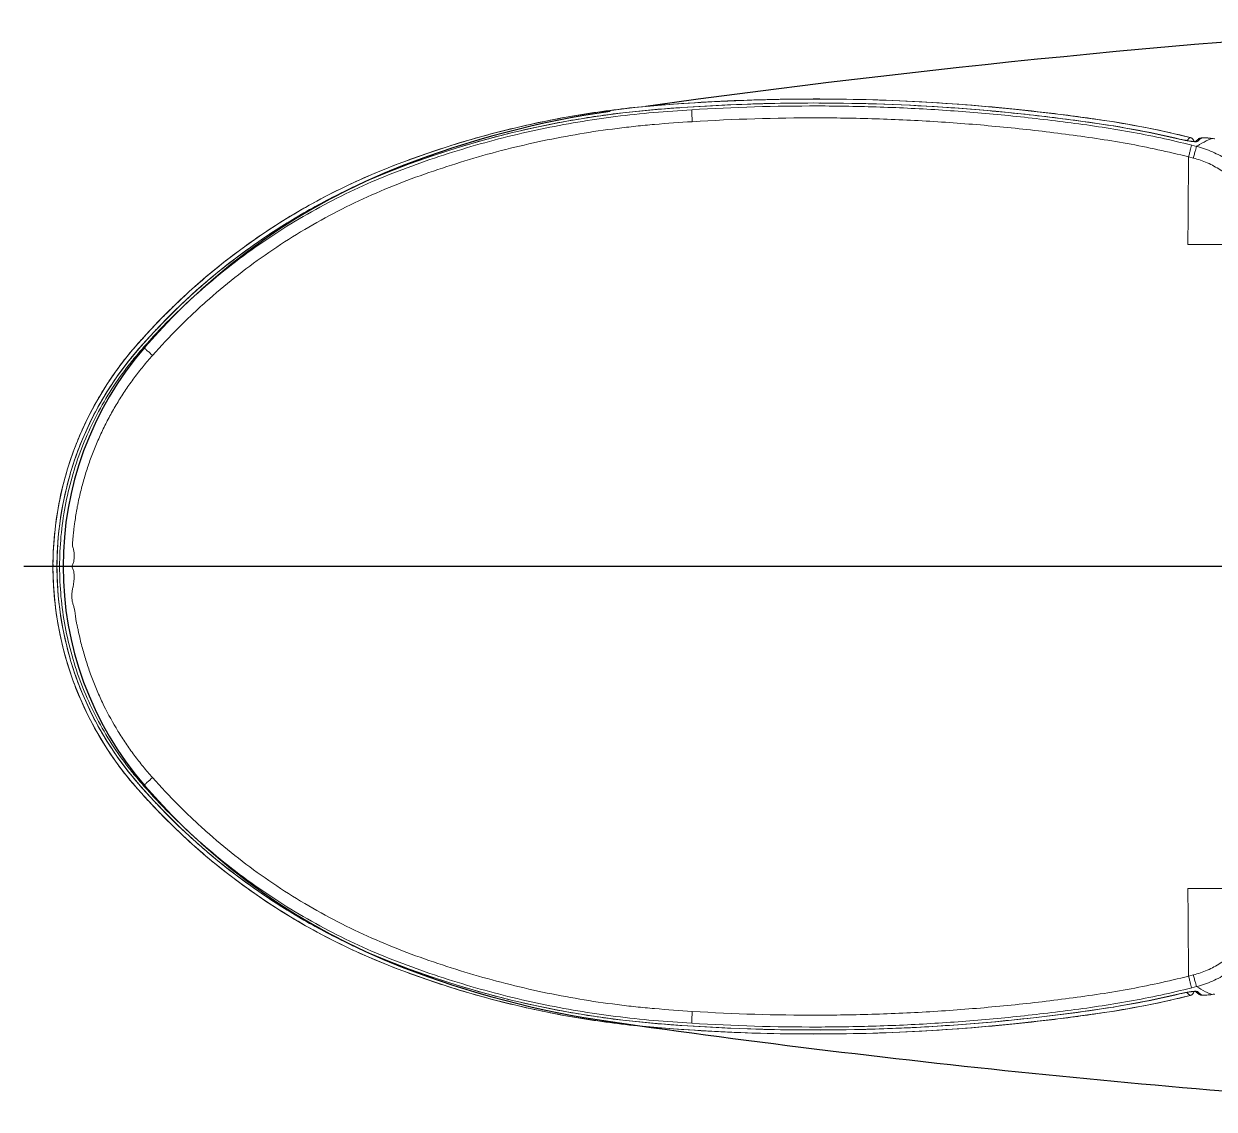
# Model space of a CAD drawing. Header units: millimetres. Extents: x 98197 to 106565, y 53890 to 60222.
# Drawn here: x 104496.66 to 104542.13, y 55492.83 to 55534.3 of the extents above; entities that cross this region are included whole.
import ezdxf

# ---------------------------------------------------------------- set-up
doc = ezdxf.new("R2010")
doc.units = ezdxf.units.MM
doc.header["$LTSCALE"] = 50
doc.header["$MEASUREMENT"] = 0
doc.linetypes.add('HIDDEN', pattern=[0.375, 0.25, -0.125])
doc.layers.get('0').update_dxf_attribs({"color": 8, "linetype": 'CONTINUOUS'})

msp = doc.modelspace()

# ---------------------------------------------------------------- linework, layer by layer
at = {"lineweight": 13}
for p, q in [((104521.79, 55531.102), (104521.79, 55531.102)), ((104521.79, 55531.102), (104521.79, 55531.101)), ((104538.03, 55530.593), (104537.915, 55530.61)), ((104538.03, 55530.593), (104538.03, 55530.593)), ((104540.853, 55529.885), (104540.852, 55529.884)), ((104540.916, 55529.87), (104540.891, 55529.876)), ((104540.941, 55529.865), (104540.916, 55529.87)), ((104541.545, 55529.911), (104541.527, 55529.899)), ((104542.036, 55529.919), (104542.008, 55529.923)), ((104542.047, 55529.916), (104542.036, 55529.919)), ((104542.055, 55529.916), (104542.036, 55529.919)), ((104542.038, 55529.913), (104542.047, 55529.916)), ((104542.145, 55529.902), (104542.055, 55529.916)), ((104540.965, 55529.86), (104540.941, 55529.865)), ((104540.989, 55529.854), (104540.965, 55529.86)), ((104541.013, 55529.85), (104540.989, 55529.854)), ((104541.036, 55529.845), (104541.013, 55529.85)), ((104541.058, 55529.841), (104541.036, 55529.845)), ((104541.08, 55529.837), (104541.058, 55529.841)), ((104541.101, 55529.833), (104541.08, 55529.837)), ((104541.122, 55529.829), (104541.101, 55529.833)), ((104541.142, 55529.825), (104541.122, 55529.829)), ((104541.162, 55529.822), (104541.142, 55529.825)), ((104541.18, 55529.819), (104541.162, 55529.822)), ((104541.199, 55529.816), (104541.18, 55529.819)), ((104541.217, 55529.814), (104541.199, 55529.816)), ((104541.234, 55529.811), (104541.217, 55529.814)), ((104541.273, 55529.806), (104541.258, 55529.808)), ((104541.451, 55529.614), (104541.267, 55529.661)), ((104541.288, 55529.805), (104541.273, 55529.806)), ((104541.335, 55529.858), (104541.333, 55529.859)), ((104541.502, 55529.822), (104541.488, 55529.809)), ((104541.148, 55529.216), (104541.331, 55529.169)), ((104510.956, 55528.949), (104510.957, 55528.948)), ((104541.122, 55525.866), (104543.912, 55525.866))]:
    msp.add_line(p, q, dxfattribs=at)
msp.add_line((104574.878, 55513.566), (104496.658, 55513.566))
at = {"lineweight": 13, "ltscale": 0.3}
for p, q in [((104498.486, 55513.566), (104497.772, 55513.566)), ((104541.122, 55501.266), (104543.913, 55501.266)), ((104510.957, 55498.185), (104510.956, 55498.184)), ((104541.331, 55497.963), (104541.148, 55497.917)), ((104540.852, 55497.249), (104540.853, 55497.248)), ((104540.853, 55497.248), (104540.87, 55497.252)), ((104540.87, 55497.252), (104540.894, 55497.257)), ((104540.894, 55497.257), (104540.918, 55497.263)), ((104540.918, 55497.263), (104540.941, 55497.268)), ((104540.941, 55497.268), (104540.964, 55497.273)), ((104540.964, 55497.273), (104540.986, 55497.278)), ((104540.986, 55497.278), (104541.008, 55497.282)), ((104541.008, 55497.282), (104541.03, 55497.287)), ((104541.03, 55497.287), (104541.051, 55497.291)), ((104541.051, 55497.291), (104541.072, 55497.295)), ((104541.072, 55497.295), (104541.092, 55497.298)), ((104541.092, 55497.298), (104541.112, 55497.302)), ((104541.112, 55497.302), (104541.131, 55497.305)), ((104541.131, 55497.305), (104541.149, 55497.309)), ((104541.149, 55497.309), (104541.168, 55497.312)), ((104541.168, 55497.312), (104541.185, 55497.314)), ((104541.185, 55497.314), (104541.202, 55497.317)), ((104541.202, 55497.317), (104541.219, 55497.319)), ((104541.219, 55497.319), (104541.235, 55497.321)), ((104541.235, 55497.321), (104541.25, 55497.323)), ((104541.25, 55497.323), (104541.265, 55497.325)), ((104541.265, 55497.325), (104541.279, 55497.327)), ((104541.267, 55497.472), (104541.451, 55497.519)), ((104541.333, 55497.274), (104541.335, 55497.275)), ((104541.47, 55497.28), (104541.487, 55497.266)), ((104541.522, 55497.238), (104541.527, 55497.234)), ((104541.585, 55497.239), (104541.599, 55497.227)), ((104541.599, 55497.227), (104541.613, 55497.216)), ((104542.036, 55497.214), (104542.047, 55497.216)), ((104542.036, 55497.214), (104542.055, 55497.216)), ((104542.055, 55497.216), (104542.145, 55497.231)), ((104537.915, 55496.523), (104538.03, 55496.54)), ((104538.03, 55496.54), (104538.03, 55496.539)), ((104521.79, 55496.032), (104521.79, 55496.031)), ((104521.79, 55496.031), (104521.79, 55496.031))]:
    msp.add_line(p, q, dxfattribs=at)
at = {"lineweight": 13}
for points in [[(104522.934, 55531.324), (104521.445, 55531.23), (104519.993, 55531.105), (104518.579, 55530.929), (104517.206, 55530.701), (104515.869, 55530.427), (104514.563, 55530.108), (104513.292, 55529.747), (104512.062, 55529.349), (104510.956, 55528.949)], [(104540.853, 55529.885), (104539.643, 55530.152), (104538.272, 55530.399), (104536.838, 55530.61), (104535.338, 55530.795), (104533.78, 55530.956), (104532.175, 55531.087), (104530.522, 55531.186), (104528.823, 55531.249), (104527.09, 55531.274), (104525.327, 55531.259), (104523.531, 55531.2), (104521.79, 55531.102)], [(104538.03, 55530.593), (104536.272, 55530.837), (104534.461, 55531.043), (104532.689, 55531.202), (104530.961, 55531.316), (104529.275, 55531.389), (104527.629, 55531.424), (104526.024, 55531.423), (104524.46, 55531.388), (104522.934, 55531.324)], [(104521.79, 55531.101), (104520.697, 55531.018), (104519.539, 55530.9), (104518.412, 55530.749), (104517.318, 55530.566), (104516.256, 55530.356), (104515.222, 55530.118), (104514.219, 55529.857), (104513.249, 55529.574), (104512.306, 55529.27), (104511.39, 55528.949), (104510.505, 55528.608), (104509.648, 55528.245), (104508.821, 55527.858), (104508.025, 55527.45), (104507.26, 55527.021), (104506.523, 55526.574), (104505.814, 55526.11), (104505.134, 55525.631), (104504.482, 55525.138), (104503.858, 55524.634), (104503.258, 55524.117), (104502.686, 55523.591), (104502.142, 55523.059), (104501.623, 55522.521), (104501.129, 55521.976), (104500.663, 55521.42), (104500.232, 55520.845), (104499.839, 55520.254), (104499.487, 55519.653), (104499.174, 55519.047), (104498.899, 55518.434), (104498.66, 55517.815), (104498.455, 55517.191), (104498.285, 55516.564), (104498.149, 55515.936), (104498.045, 55515.312), (104497.975, 55514.694), (104497.935, 55514.082), (104497.924, 55513.566)], [(104541.209, 55529.956), (104540.928, 55530.025), (104540.556, 55530.112), (104540.183, 55530.195), (104539.809, 55530.274), (104539.435, 55530.349), (104539.062, 55530.42), (104538.688, 55530.486), (104538.315, 55530.549), (104538.03, 55530.593)], [(104540.891, 55529.876), (104540.865, 55529.882), (104540.853, 55529.885)], [(104541.335, 55529.858), (104541.322, 55529.879), (104541.306, 55529.899), (104541.287, 55529.916), (104541.266, 55529.931), (104541.243, 55529.944), (104541.219, 55529.953), (104541.209, 55529.956)], [(104541.527, 55529.899), (104541.522, 55529.895), (104541.505, 55529.881), (104541.487, 55529.867), (104541.47, 55529.853), (104541.453, 55529.838), (104541.436, 55529.823)], [(104541.747, 55529.944), (104541.718, 55529.944), (104541.692, 55529.944), (104541.667, 55529.942), (104541.644, 55529.94), (104541.623, 55529.937), (104541.602, 55529.933), (104541.583, 55529.928), (104541.564, 55529.921), (104541.545, 55529.911)], [(104541.922, 55529.933), (104541.883, 55529.937), (104541.845, 55529.94), (104541.81, 55529.942), (104541.777, 55529.944), (104541.747, 55529.944)], [(104542.008, 55529.923), (104541.964, 55529.928), (104541.922, 55529.933)], [(104541.258, 55529.808), (104541.242, 55529.81), (104541.234, 55529.811)], [(104541.34, 55529.8), (104541.334, 55529.801), (104541.328, 55529.801), (104541.322, 55529.802), (104541.316, 55529.802), (104541.309, 55529.803), (104541.302, 55529.803), (104541.295, 55529.804), (104541.288, 55529.805)], [(104541.348, 55529.829), (104541.338, 55529.852), (104541.335, 55529.858)], [(104541.419, 55529.801), (104541.419, 55529.801), (104541.419, 55529.801), (104541.419, 55529.801), (104541.419, 55529.801), (104541.418, 55529.801), (104541.417, 55529.8), (104541.415, 55529.8), (104541.414, 55529.8), (104541.412, 55529.8), (104541.409, 55529.8), (104541.407, 55529.799), (104541.404, 55529.799), (104541.402, 55529.799), (104541.399, 55529.799), (104541.395, 55529.799), (104541.392, 55529.799), (104541.388, 55529.799), (104541.384, 55529.799), (104541.38, 55529.799), (104541.376, 55529.799), (104541.371, 55529.799), (104541.367, 55529.799), (104541.362, 55529.799), (104541.357, 55529.799), (104541.351, 55529.8), (104541.346, 55529.8), (104541.34, 55529.8)], [(104541.356, 55529.799), (104541.355, 55529.805), (104541.348, 55529.829)], [(104541.436, 55529.823), (104541.419, 55529.808), (104541.41, 55529.8)], [(104510.956, 55528.949), (104510.063, 55528.59), (104509.12, 55528.17), (104508.216, 55527.722), (104507.353, 55527.25), (104506.53, 55526.758), (104505.746, 55526.247), (104504.999, 55525.72), (104504.29, 55525.181), (104503.616, 55524.63), (104502.976, 55524.069), (104502.369, 55523.499), (104501.792, 55522.92), (104501.244, 55522.334), (104500.726, 55521.74), (104500.25, 55521.132), (104499.824, 55520.514), (104499.443, 55519.888), (104499.104, 55519.249), (104498.805, 55518.603), (104498.547, 55517.952), (104498.329, 55517.301), (104498.149, 55516.65), (104498.006, 55516.004), (104497.898, 55515.363), (104497.824, 55514.728), (104497.783, 55514.099), (104497.772, 55513.566)], [(104521.79, 55496.031), (104523.531, 55495.933), (104525.327, 55495.874), (104527.09, 55495.858), (104528.823, 55495.883), (104530.522, 55495.947), (104532.175, 55496.046), (104533.78, 55496.177), (104535.338, 55496.338), (104536.838, 55496.523), (104538.272, 55496.734), (104539.643, 55496.981), (104540.853, 55497.248)], [(104521.445, 55495.902), (104522.934, 55495.809), (104524.46, 55495.744), (104526.024, 55495.71), (104527.629, 55495.709), (104529.275, 55495.744), (104530.961, 55495.817), (104532.689, 55495.931), (104534.461, 55496.09), (104536.272, 55496.295), (104538.03, 55496.539)]]:
    msp.add_lwpolyline(points, dxfattribs=at)
at = {"lineweight": 13, "ltscale": 0.3}
for points in [[(104497.772, 55513.566), (104497.783, 55513.033), (104497.824, 55512.405), (104497.898, 55511.77), (104498.006, 55511.129), (104498.149, 55510.482), (104498.329, 55509.832), (104498.547, 55509.18), (104498.805, 55508.53), (104499.104, 55507.883), (104499.443, 55507.245), (104499.824, 55506.618), (104500.25, 55506), (104500.726, 55505.393), (104501.244, 55504.799), (104501.792, 55504.213), (104502.369, 55503.634), (104502.976, 55503.064), (104503.616, 55502.502), (104504.29, 55501.951), (104504.999, 55501.412), (104505.746, 55500.886), (104506.53, 55500.375), (104507.353, 55499.882), (104508.216, 55499.41), (104509.12, 55498.963), (104510.063, 55498.542), (104510.956, 55498.184)], [(104497.924, 55513.566), (104497.935, 55513.051), (104497.975, 55512.439), (104498.045, 55511.821), (104498.149, 55511.196), (104498.285, 55510.569), (104498.455, 55509.942), (104498.66, 55509.318), (104498.899, 55508.699), (104499.174, 55508.086), (104499.487, 55507.48), (104499.839, 55506.879), (104500.232, 55506.288), (104500.663, 55505.713), (104501.129, 55505.157), (104501.623, 55504.612), (104502.142, 55504.073), (104502.686, 55503.542), (104503.258, 55503.016), (104503.858, 55502.499), (104504.482, 55501.994), (104505.134, 55501.502), (104505.814, 55501.023), (104506.523, 55500.559), (104507.26, 55500.111), (104508.025, 55499.683), (104508.821, 55499.275), (104509.648, 55498.888), (104510.505, 55498.525), (104511.39, 55498.184), (104512.306, 55497.862), (104513.249, 55497.559), (104514.219, 55497.276), (104515.222, 55497.015), (104516.256, 55496.777), (104517.318, 55496.567), (104518.412, 55496.384), (104519.539, 55496.232), (104520.697, 55496.114), (104521.79, 55496.031)], [(104510.956, 55498.184), (104512.062, 55497.784), (104513.292, 55497.386), (104514.563, 55497.025), (104515.869, 55496.706), (104517.206, 55496.432), (104518.579, 55496.204), (104519.993, 55496.028), (104521.445, 55495.902)], [(104538.03, 55496.539), (104538.315, 55496.584), (104538.688, 55496.646), (104539.062, 55496.713), (104539.435, 55496.783), (104539.809, 55496.858), (104540.183, 55496.937), (104540.556, 55497.021), (104540.928, 55497.108), (104541.209, 55497.177)], [(104541.209, 55497.177), (104541.219, 55497.18), (104541.243, 55497.189), (104541.266, 55497.201), (104541.287, 55497.216), (104541.306, 55497.234), (104541.322, 55497.254), (104541.335, 55497.275)], [(104541.279, 55497.327), (104541.293, 55497.328), (104541.299, 55497.329), (104541.306, 55497.33), (104541.312, 55497.33), (104541.318, 55497.331), (104541.324, 55497.331), (104541.33, 55497.332), (104541.336, 55497.332), (104541.341, 55497.333), (104541.346, 55497.333), (104541.351, 55497.333), (104541.356, 55497.333), (104541.361, 55497.334), (104541.366, 55497.334), (104541.37, 55497.334), (104541.375, 55497.334), (104541.379, 55497.334), (104541.383, 55497.334), (104541.386, 55497.334), (104541.39, 55497.334), (104541.393, 55497.334), (104541.396, 55497.334), (104541.399, 55497.334), (104541.402, 55497.334), (104541.405, 55497.333), (104541.407, 55497.333), (104541.41, 55497.333), (104541.412, 55497.333), (104541.413, 55497.333), (104541.415, 55497.333), (104541.416, 55497.332), (104541.417, 55497.332), (104541.418, 55497.332), (104541.419, 55497.332), (104541.419, 55497.332)], [(104541.335, 55497.275), (104541.338, 55497.281), (104541.348, 55497.304), (104541.355, 55497.328), (104541.356, 55497.333)], [(104541.41, 55497.333), (104541.419, 55497.325), (104541.436, 55497.31), (104541.453, 55497.295), (104541.47, 55497.28)], [(104541.487, 55497.266), (104541.505, 55497.252), (104541.522, 55497.238)], [(104541.526, 55497.234), (104541.533, 55497.229), (104541.555, 55497.216), (104541.576, 55497.207), (104541.599, 55497.201), (104541.622, 55497.196), (104541.647, 55497.192)], [(104541.647, 55497.192), (104541.674, 55497.19), (104541.704, 55497.189), (104541.736, 55497.188)], [(104541.736, 55497.188), (104541.771, 55497.189), (104541.809, 55497.191), (104541.851, 55497.193), (104541.895, 55497.197), (104541.942, 55497.202)], [(104541.942, 55497.202), (104541.993, 55497.208), (104542.036, 55497.214)]]:
    msp.add_lwpolyline(points, dxfattribs=at)
for centre, start, end in [((104575.633, 55134.974), 93.32991, 97.93357), ((104575.633, 55892.158), 261.8702, 266.67009)]:
    msp.add_arc(centre, 400, start, end)
at = {"linetype": 'HIDDEN', "ltscale": 30}
for centre, radius, start, end in [((104524.158, 55495.316), 36, 98.1402, 111.2543), ((104520.17, 55505.568), 25, 111.2543, 139.0355), ((104510.958, 55513.566), 12.8, 139.0355, 220.9645), ((104520.17, 55521.565), 25, 220.9645, 248.7457), ((104524.158, 55531.816), 36, 248.7457, 261.8702)]:
    msp.add_arc(centre, radius, start, end, dxfattribs=at)
at = {"lineweight": 13}
for centre, radius, start, end in [((104527.713, 55444.031), 87.27, 93.89183, 94.08799), ((104526.881, 55456.364), 74.91, 92.45802, 93.89737), ((104532.759, 55496.067), 34.926, 76.0052, 81.3211), ((104541.587, 55529.823), 0.097, 122.753, 128.2754), ((104542.878, 55528.311), 2.044, 128.2244, 131.2819), ((104542.942, 55527.464), 2.61, 110.2627, 113.1925), ((104541.467, 55525.619), 4.336, 82.3187, 82.4701), ((104541.686, 55527.297), 2.645, 80.4204, 82.166), ((104541.161, 55529.762), 0.198, 26.1749, 29.4972), ((104541.16, 55529.761), 0.199, 22.856, 26.1758), ((104541.159, 55529.761), 0.2, 11.1167, 22.8421), ((104541.462, 55529.715), 0.0976, 119.1827, 127.8553), ((104543.012, 55528.156), 2.248, 131.2377, 132.1903), ((104523.784, 55495.244), 36.062, 108.8589, 110.8363), ((104520.737, 55503.271), 27.477, 110.8511, 111.0176)]:
    msp.add_arc(centre, radius, start, end, dxfattribs=at)
at = {"lineweight": 13, "ltscale": 0.3}
for centre, radius, start, end in [((104510.711, 55513.57), 12.938, 179.6906, 180.0154), ((104510.756, 55513.566), 12.984, 179.9999, 180.3729), ((104510.697, 55513.566), 12.772, 179.5004, 180.0002), ((104510.697, 55513.566), 12.772, 179.9998, 180.5008), ((104520.735, 55523.878), 27.491, 249.0025, 249.1639), ((104523.782, 55531.883), 36.056, 249.1636, 251.1349), ((104532.76, 55531.064), 34.924, 278.6788, 283.9949), ((104541.449, 55495.932), 1.407, 94.3409, 96.0569), ((104541.159, 55497.372), 0.2, 330.5666, 348.8487), ((104541.462, 55497.42), 0.1, 276.1923, 284.8789), ((104542.982, 55498.945), 2.205, 227.3265, 230.6906), ((104541.587, 55497.311), 0.0977, 231.7716, 238.8737), ((104542.952, 55499.691), 2.635, 246.8109, 248.3691), ((104542.92, 55499.611), 2.549, 248.3694, 249.964), ((104541.467, 55501.513), 4.335, 277.5282, 277.6813), ((104541.694, 55499.786), 2.593, 277.8168, 279.5969), ((104527.715, 55583.126), 87.296, 265.9124, 266.10815), ((104526.881, 55570.769), 74.91, 266.10263, 267.54252)]:
    msp.add_arc(centre, radius, start, end, dxfattribs=at)
at = {"lineweight": 13}
for points, knots in [([(104521.779, 55531.253), (104521.372, 55531.226), (104520.558, 55531.164), (104519.34, 55531.038), (104518.124, 55530.866), (104516.505, 55530.58), (104514.493, 55530.118), (104512.91, 55529.638), (104512.127, 55529.37)], [0, 0, 0, 0, 0.124087, 0.248253, 0.372591, 0.497359, 0.748465, 1, 1, 1, 1]), ([(104537.915, 55530.61), (104537.246, 55530.711), (104535.907, 55530.891), (104533.892, 55531.106), (104531.872, 55531.27), (104529.176, 55531.413), (104525.808, 55531.455), (104523.119, 55531.345), (104521.779, 55531.253)], [0, 0, 0, 0, 0.125322, 0.250535, 0.375779, 0.501109, 0.751018, 1, 1, 1, 1]), ([(104523.669, 55531.205), (104524.786, 55531.253), (104527.586, 55531.31), (104531.232, 55531.18), (104534.172, 55530.926), (104535.854, 55530.736), (104536.695, 55530.629), (104537.115, 55530.571)], [0, 0, 0, 0, 0.248901, 0.6232, 0.811286, 0.905613, 1, 1, 1, 1]), ([(104497.926, 55513.678), (104497.931, 55514.348), (104498.051, 55515.693), (104498.465, 55517.327), (104498.947, 55518.58), (104499.383, 55519.487), (104499.891, 55520.359), (104500.466, 55521.188), (104501, 55521.835), (104501.447, 55522.332), (104501.902, 55522.818), (104502.489, 55523.411), (104503.223, 55524.093), (104503.984, 55524.746), (104505.028, 55525.571), (104506.39, 55526.52), (104507.821, 55527.356), (104509.004, 55527.954), (104510.218, 55528.505), (104511.465, 55528.987), (104512.733, 55529.415), (104514.012, 55529.81), (104515.625, 55530.233), (104517.253, 55530.564), (104518.557, 55530.774), (104519.535, 55530.904), (104520.513, 55531.006), (104521.166, 55531.056), (104521.492, 55531.08)], [0, 0, 0, 0, 0.062906, 0.126014, 0.157412, 0.188765, 0.22033, 0.251969, 0.283347, 0.298983, 0.314607, 0.34586, 0.37722, 0.408603, 0.439866, 0.502069, 0.564093, 0.59518, 0.626393, 0.689114, 0.720536, 0.751953, 0.814664, 0.876848, 0.907759, 0.938578, 0.969318, 1, 1, 1, 1]), ([(104501.234, 55521.94), (104501.884, 55522.676), (104503.276, 55524.073), (104505.209, 55525.598), (104506.852, 55526.67), (104508.122, 55527.398), (104509.434, 55528.048), (104510.785, 55528.616), (104512.163, 55529.119), (104513.559, 55529.565), (104514.968, 55529.953), (104516.389, 55530.282), (104517.821, 55530.552), (104519.263, 55530.765), (104520.714, 55530.917), (104521.685, 55530.983), (104522.169, 55531.014)], [0, 0, 0, 0, 0.125742, 0.251762, 0.31432, 0.376674, 0.439041, 0.501579, 0.564227, 0.626744, 0.689053, 0.751224, 0.813341, 0.875506, 0.937832, 1, 1, 1, 1]), ([(104522.169, 55531.014), (104523.768, 55531.114), (104526.168, 55531.187), (104529.363, 55531.131), (104531.752, 55531.013), (104533.738, 55530.85), (104535.323, 55530.682), (104536.911, 55530.487), (104538.903, 55530.202), (104540.481, 55529.859), (104541.267, 55529.661)], [0, 0, 0, 0, 0.250099, 0.374678, 0.499108, 0.623544, 0.685817, 0.748102, 0.873314, 1, 1, 1, 1]), ([(104522.169, 55531.014), (104522.169, 55530.997), (104522.171, 55530.945), (104522.174, 55530.846), (104522.181, 55530.712), (104522.187, 55530.613), (104522.19, 55530.56)], [0, 0, 0, 0, 0.114539, 0.340353, 0.654541, 1, 1, 1, 1]), ([(104522.19, 55530.56), (104521.71, 55530.53), (104520.991, 55530.479), (104520.033, 55530.388), (104519.078, 55530.278), (104517.888, 55530.103), (104516.47, 55529.835), (104515.065, 55529.507), (104513.674, 55529.123), (104512.3, 55528.684), (104510.944, 55528.19), (104509.615, 55527.627), (104508.322, 55526.985), (104507.07, 55526.267), (104505.862, 55525.476), (104504.704, 55524.615), (104503.784, 55523.84), (104503.077, 55523.188), (104502.388, 55522.517), (104501.893, 55521.992), (104501.574, 55521.632)], [0, 0, 0, 0, 0.062499, 0.093749, 0.124999, 0.1875, 0.25, 0.312499, 0.375, 0.4375, 0.5, 0.5625, 0.624998, 0.687498, 0.749999, 0.812499, 0.874998, 0.906251, 0.937503, 1, 1, 1, 1]), ([(104541.148, 55529.216), (104540.372, 55529.412), (104538.812, 55529.752), (104536.839, 55530.035), (104535.264, 55530.229), (104533.689, 55530.397), (104531.715, 55530.559), (104529.341, 55530.677), (104526.164, 55530.733), (104523.779, 55530.66), (104522.19, 55530.56)], [0, 0, 0, 0, 0.125941, 0.250936, 0.313308, 0.37564, 0.500229, 0.624833, 0.749583, 1, 1, 1, 1]), ([(104537.115, 55530.571), (104537.742, 55530.484), (104538.995, 55530.292), (104540.236, 55530.032), (104540.852, 55529.884)], [0, 0, 0, 0, 0.499662, 1, 1, 1, 1]), ([(104540.852, 55529.884), (104540.932, 55529.865), (104541.081, 55529.833), (104541.232, 55529.809), (104541.302, 55529.802)], [0, 0, 0, 0, 0.538729, 1, 1, 1, 1]), ([(104541.206, 55529.956), (104541.195, 55529.947), (104541.152, 55529.908), (104541.11, 55529.868), (104541.079, 55529.837)], [0, 0, 0, 0, 0.244024, 1, 1, 1, 1]), ([(104541.333, 55529.859), (104541.32, 55529.883), (104541.283, 55529.925), (104541.232, 55529.949), (104541.206, 55529.956)], [0, 0, 0, 0, 0.501631, 1, 1, 1, 1]), ([(104541.613, 55529.917), (104541.6, 55529.92), (104541.572, 55529.922), (104541.546, 55529.912), (104541.534, 55529.904)], [0, 0, 0, 0, 0.500952, 1, 1, 1, 1]), ([(104541.613, 55529.917), (104541.624, 55529.925), (104541.657, 55529.935), (104541.718, 55529.941), (104541.802, 55529.941), (104541.865, 55529.936), (104541.901, 55529.933)], [0, 0, 0, 0, 0.135947, 0.346734, 0.635348, 1, 1, 1, 1]), ([(104541.901, 55529.933), (104541.911, 55529.932), (104541.956, 55529.928), (104542.001, 55529.922), (104542.035, 55529.918)], [0, 0, 0, 0, 0.234518, 1, 1, 1, 1]), ([(104541.148, 55529.216), (104541.161, 55529.267), (104541.186, 55529.365), (104541.22, 55529.497), (104541.247, 55529.594), (104541.261, 55529.644), (104541.267, 55529.661)], [0, 0, 0, 0, 0.344653, 0.659199, 0.885454, 1, 1, 1, 1]), ([(104541.302, 55529.802), (104541.312, 55529.801), (104541.349, 55529.797), (104541.386, 55529.795), (104541.413, 55529.795)], [0, 0, 0, 0, 0.285059, 1, 1, 1, 1]), ([(104541.331, 55529.169), (104541.344, 55529.22), (104541.369, 55529.318), (104541.404, 55529.45), (104541.431, 55529.547), (104541.445, 55529.598), (104541.451, 55529.614)], [0, 0, 0, 0, 0.343601, 0.659163, 0.888051, 1, 1, 1, 1]), ([(104541.413, 55529.795), (104541.415, 55529.795), (104541.424, 55529.795), (104541.433, 55529.796), (104541.44, 55529.796)], [0, 0, 0, 0, 0.267809, 1, 1, 1, 1]), ([(104541.488, 55529.809), (104541.475, 55529.812), (104541.45, 55529.814), (104541.425, 55529.806), (104541.414, 55529.8)], [0, 0, 0, 0, 0.501218, 1, 1, 1, 1]), ([(104541.44, 55529.796), (104541.444, 55529.797), (104541.456, 55529.798), (104541.469, 55529.8), (104541.477, 55529.803)], [0, 0, 0, 0, 0.29993, 1, 1, 1, 1]), ([(104541.451, 55529.614), (104541.489, 55529.639), (104541.638, 55529.732), (104541.794, 55529.813), (104541.914, 55529.864)], [0, 0, 0, 0, 0.258884, 1, 1, 1, 1]), ([(104541.451, 55529.614), (104541.659, 55529.561), (104542.066, 55529.42), (104542.634, 55529.113), (104543.144, 55528.717), (104543.582, 55528.243), (104543.936, 55527.704), (104544.196, 55527.114), (104544.358, 55526.491), (104544.397, 55526.063), (104544.4, 55525.849)], [0, 0, 0, 0, 0.125184, 0.250517, 0.375272, 0.500555, 0.625454, 0.750421, 0.875215, 1, 1, 1, 1]), ([(104541.477, 55529.803), (104541.478, 55529.804), (104541.482, 55529.805), (104541.485, 55529.807), (104541.488, 55529.809)], [0, 0, 0, 0, 0.283744, 1, 1, 1, 1]), ([(104541.148, 55529.216), (104541.145, 55528.937), (104541.136, 55527.82), (104541.128, 55526.704), (104541.122, 55525.866)], [0, 0, 0, 0, 0.249915, 1, 1, 1, 1]), ([(104543.912, 55525.866), (104543.908, 55526.054), (104543.878, 55526.43), (104543.737, 55526.978), (104543.51, 55527.495), (104543.2, 55527.969), (104542.816, 55528.384), (104542.369, 55528.731), (104541.87, 55529), (104541.513, 55529.121), (104541.331, 55529.169)], [0, 0, 0, 0, 0.124965, 0.249893, 0.37486, 0.499807, 0.624788, 0.749825, 0.874886, 1, 1, 1, 1]), ([(104497.772, 55513.64), (104497.775, 55514.085), (104497.826, 55514.975), (104498.042, 55516.294), (104498.337, 55517.369), (104498.638, 55518.207), (104498.983, 55519.028), (104499.391, 55519.821), (104499.86, 55520.578), (104500.239, 55521.127), (104500.65, 55521.654), (104501.084, 55522.161), (104501.535, 55522.653), (104501.998, 55523.135), (104502.474, 55523.603), (104503.125, 55524.21), (104503.968, 55524.937), (104505.025, 55525.753), (104506.124, 55526.512), (104507.263, 55527.211), (104508.827, 55528.061), (104510.052, 55528.6), (104510.882, 55528.919)], [0, 0, 0, 0, 0.062491, 0.124981, 0.187471, 0.218726, 0.249981, 0.31247, 0.343726, 0.374982, 0.406235, 0.437492, 0.468745, 0.499999, 0.531252, 0.562506, 0.625008, 0.687512, 0.750015, 0.812521, 0.875026, 1, 1, 1, 1]), ([(104501.234, 55521.94), (104501.109, 55521.798), (104500.861, 55521.509), (104500.389, 55520.909), (104499.855, 55520.118), (104499.303, 55519.118), (104498.691, 55517.72), (104498.167, 55515.869), (104498.025, 55514.334), (104498.025, 55513.566)], [0, 0, 0, 0, 0.061939, 0.124612, 0.249732, 0.373945, 0.498306, 0.748795, 1, 1, 1, 1]), ([(104501.234, 55521.94), (104501.246, 55521.927), (104501.284, 55521.892), (104501.358, 55521.824), (104501.459, 55521.734), (104501.534, 55521.667), (104501.574, 55521.632)], [0, 0, 0, 0, 0.114339, 0.340324, 0.654773, 1, 1, 1, 1]), ([(104522.19, 55496.572), (104523.779, 55496.472), (104526.164, 55496.399), (104529.341, 55496.456), (104531.715, 55496.574), (104533.689, 55496.736), (104535.264, 55496.904), (104536.839, 55497.097), (104538.812, 55497.38), (104540.372, 55497.72), (104541.148, 55497.917)], [0, 0, 0, 0, 0.250417, 0.375167, 0.499771, 0.62436, 0.686692, 0.749064, 0.874059, 1, 1, 1, 1]), ([(104541.267, 55497.472), (104540.481, 55497.273), (104538.903, 55496.93), (104536.911, 55496.646), (104535.323, 55496.451), (104533.738, 55496.283), (104531.752, 55496.12), (104529.363, 55496.002), (104526.168, 55495.946), (104523.768, 55496.019), (104522.169, 55496.119)], [0, 0, 0, 0, 0.126686, 0.251898, 0.314183, 0.376456, 0.500892, 0.625322, 0.749901, 1, 1, 1, 1]), ([(104521.779, 55495.879), (104523.119, 55495.788), (104525.809, 55495.678), (104529.176, 55495.72), (104531.872, 55495.863), (104533.892, 55496.026), (104535.908, 55496.242), (104537.247, 55496.422), (104537.915, 55496.523)], [0, 0, 0, 0, 0.248982, 0.498891, 0.624221, 0.749464, 0.874678, 1, 1, 1, 1]), ([(104537.117, 55496.562), (104536.557, 55496.485), (104535.435, 55496.345), (104533.472, 55496.14), (104531.228, 55495.972), (104527.867, 55495.833), (104525.346, 55495.856), (104523.669, 55495.928)], [0, 0, 0, 0, 0.12584, 0.251495, 0.439332, 0.626558, 1, 1, 1, 1])]:
    msp.add_open_spline(points, degree=3, knots=knots, dxfattribs=at)
msp.add_open_spline([(104541.206, 55529.956), (104541.207, 55529.956), (104541.208, 55529.956), (104541.209, 55529.956)], degree=3, dxfattribs=at)
at = {"lineweight": 13, "ltscale": 0.3}
for points, knots in [([(104501.574, 55521.632), (104501.452, 55521.493), (104501.213, 55521.213), (104500.871, 55520.777), (104500.552, 55520.325), (104500.252, 55519.859), (104499.974, 55519.38), (104499.719, 55518.889), (104499.486, 55518.387), (104499.277, 55517.874), (104499.122, 55517.44), (104499.01, 55517.088), (104498.932, 55516.822), (104498.859, 55516.555), (104498.794, 55516.286), (104498.744, 55516.061), (104498.708, 55515.88), (104498.675, 55515.699), (104498.638, 55515.471), (104498.599, 55515.244), (104498.578, 55515.061), (104498.562, 55514.923), (104498.547, 55514.786), (104498.536, 55514.648), (104498.522, 55514.533), (104498.514, 55514.441), (104498.514, 55514.372), (104498.531, 55514.304), (104498.551, 55514.238), (104498.568, 55514.171), (104498.578, 55514.103), (104498.582, 55514.033), (104498.583, 55513.941), (104498.577, 55513.826), (104498.551, 55513.689), (104498.511, 55513.605), (104498.486, 55513.566)], [0, 0, 0, 0, 0.062507, 0.125011, 0.187519, 0.250024, 0.312527, 0.37503, 0.437532, 0.500034, 0.562535, 0.593787, 0.62504, 0.656292, 0.687544, 0.718796, 0.734423, 0.750049, 0.781302, 0.812553, 0.82818, 0.843806, 0.859432, 0.875058, 0.890685, 0.898498, 0.906305, 0.914113, 0.921924, 0.929736, 0.937547, 0.945361, 0.953175, 0.968797, 0.984411, 1, 1, 1, 1]), ([(104498.025, 55513.566), (104498.025, 55512.799), (104498.167, 55511.263), (104498.691, 55509.413), (104499.303, 55508.015), (104499.855, 55507.015), (104500.389, 55506.223), (104500.861, 55505.624), (104501.109, 55505.335), (104501.234, 55505.193)], [0, 0, 0, 0, 0.251205, 0.501694, 0.626055, 0.750268, 0.875388, 0.938061, 1, 1, 1, 1]), ([(104498.486, 55513.566), (104498.51, 55513.527), (104498.55, 55513.443), (104498.578, 55513.307), (104498.585, 55513.168), (104498.576, 55513.029), (104498.557, 55512.892), (104498.53, 55512.756), (104498.502, 55512.621), (104498.486, 55512.483), (104498.491, 55512.344), (104498.516, 55512.207), (104498.555, 55512.075), (104498.595, 55511.942), (104498.619, 55511.805), (104498.629, 55511.667), (104498.647, 55511.529), (104498.675, 55511.394), (104498.705, 55511.259), (104498.746, 55511.079), (104498.792, 55510.852), (104498.857, 55510.583), (104498.931, 55510.316), (104499.008, 55510.05), (104499.12, 55509.698), (104499.275, 55509.263), (104499.484, 55508.75), (104499.794, 55508.079), (104500.151, 55507.431), (104500.551, 55506.81), (104500.87, 55506.357), (104501.212, 55505.921), (104501.452, 55505.64), (104501.574, 55505.501)], [0, 0, 0, 0, 0.015595, 0.031211, 0.046835, 0.062462, 0.078088, 0.093713, 0.109338, 0.124957, 0.140575, 0.156195, 0.17182, 0.187448, 0.203071, 0.218701, 0.234323, 0.249955, 0.265581, 0.281208, 0.312461, 0.343714, 0.374968, 0.406222, 0.437474, 0.499979, 0.562483, 0.624988, 0.749965, 0.812472, 0.874983, 0.937489, 1, 1, 1, 1]), ([(104497.772, 55513.482), (104497.775, 55513.034), (104497.828, 55512.143), (104498.047, 55510.822), (104498.401, 55509.531), (104498.889, 55508.284), (104499.504, 55507.095), (104500.116, 55506.164), (104500.663, 55505.46), (104501.102, 55504.953), (104501.554, 55504.459), (104502.171, 55503.819), (104502.972, 55503.053), (104503.979, 55502.187), (104505.032, 55501.374), (104506.497, 55500.364), (104508.426, 55499.249), (104510.057, 55498.53), (104510.884, 55498.212)], [0, 0, 0, 0, 0.062881, 0.125273, 0.187796, 0.250594, 0.313155, 0.375492, 0.406893, 0.43838, 0.46973, 0.50098, 0.563262, 0.625422, 0.687611, 0.750091, 0.875439, 1, 1, 1, 1]), ([(104521.492, 55496.053), (104521.166, 55496.076), (104520.513, 55496.127), (104519.535, 55496.229), (104518.558, 55496.359), (104517.254, 55496.568), (104515.625, 55496.9), (104514.013, 55497.323), (104512.734, 55497.717), (104511.466, 55498.145), (104510.218, 55498.628), (104509.004, 55499.179), (104507.821, 55499.777), (104506.39, 55500.613), (104505.029, 55501.561), (104503.984, 55502.386), (104503.224, 55503.039), (104502.489, 55503.721), (104501.902, 55504.314), (104501.447, 55504.801), (104501.001, 55505.297), (104500.466, 55505.944), (104499.891, 55506.774), (104499.383, 55507.645), (104498.947, 55508.553), (104498.465, 55509.806), (104498.051, 55511.44), (104497.931, 55512.784), (104497.926, 55513.455)], [0, 0, 0, 0, 0.030682, 0.061422, 0.092241, 0.123152, 0.185335, 0.248047, 0.279464, 0.310886, 0.373607, 0.40482, 0.435907, 0.497931, 0.560134, 0.591396, 0.62278, 0.65414, 0.685393, 0.701017, 0.716653, 0.748031, 0.77967, 0.811235, 0.842588, 0.873986, 0.937094, 1, 1, 1, 1]), ([(104501.574, 55505.501), (104501.534, 55505.466), (104501.459, 55505.399), (104501.358, 55505.309), (104501.284, 55505.241), (104501.246, 55505.206), (104501.234, 55505.193)], [0, 0, 0, 0, 0.345196, 0.659657, 0.885659, 1, 1, 1, 1]), ([(104501.574, 55505.501), (104501.893, 55505.141), (104502.388, 55504.616), (104503.077, 55503.945), (104503.784, 55503.293), (104504.704, 55502.518), (104505.862, 55501.657), (104507.07, 55500.866), (104508.322, 55500.148), (104509.614, 55499.505), (104510.944, 55498.944), (104512.299, 55498.448), (104513.674, 55498.01), (104515.065, 55497.627), (104516.47, 55497.298), (104517.888, 55497.029), (104519.078, 55496.855), (104520.033, 55496.744), (104520.991, 55496.653), (104521.71, 55496.603), (104522.19, 55496.572)], [0, 0, 0, 0, 0.062497, 0.093749, 0.125001, 0.1875, 0.25, 0.312501, 0.375, 0.4375, 0.499998, 0.562499, 0.624998, 0.687499, 0.749999, 0.812499, 0.875, 0.906251, 0.9375, 1, 1, 1, 1]), ([(104522.169, 55496.119), (104521.685, 55496.149), (104520.714, 55496.216), (104519.263, 55496.368), (104517.821, 55496.58), (104516.389, 55496.851), (104514.968, 55497.18), (104513.559, 55497.568), (104512.163, 55498.014), (104510.785, 55498.517), (104509.434, 55499.085), (104508.122, 55499.735), (104506.852, 55500.462), (104505.209, 55501.535), (104503.276, 55503.059), (104501.884, 55504.457), (104501.234, 55505.193)], [0, 0, 0, 0, 0.062168, 0.124494, 0.186659, 0.248776, 0.310947, 0.373256, 0.435773, 0.498421, 0.560959, 0.623326, 0.68568, 0.748238, 0.874258, 1, 1, 1, 1]), ([(104541.148, 55497.917), (104541.145, 55498.196), (104541.136, 55499.312), (104541.128, 55500.429), (104541.122, 55501.266)], [0, 0, 0, 0, 0.249915, 1, 1, 1, 1]), ([(104541.331, 55497.963), (104541.513, 55498.011), (104541.87, 55498.132), (104542.369, 55498.401), (104542.816, 55498.748), (104543.2, 55499.164), (104543.51, 55499.637), (104543.737, 55500.155), (104543.878, 55500.703), (104543.909, 55501.079), (104543.912, 55501.266)], [0, 0, 0, 0, 0.125113, 0.250177, 0.375216, 0.500199, 0.625149, 0.750111, 0.875041, 1, 1, 1, 1]), ([(104544.4, 55501.283), (104544.397, 55501.07), (104544.358, 55500.642), (104544.196, 55500.019), (104543.936, 55499.429), (104543.582, 55498.889), (104543.144, 55498.416), (104542.634, 55498.02), (104542.066, 55497.713), (104541.659, 55497.572), (104541.451, 55497.519)], [0, 0, 0, 0, 0.124785, 0.249579, 0.374546, 0.499445, 0.624728, 0.749483, 0.874816, 1, 1, 1, 1]), ([(104512.123, 55497.764), (104512.906, 55497.496), (104514.49, 55497.016), (104516.502, 55496.553), (104518.123, 55496.267), (104519.339, 55496.095), (104520.558, 55495.969), (104521.372, 55495.907), (104521.779, 55495.879)], [0, 0, 0, 0, 0.251534, 0.502641, 0.627409, 0.751747, 0.875913, 1, 1, 1, 1]), ([(104541.267, 55497.472), (104541.261, 55497.489), (104541.247, 55497.539), (104541.22, 55497.636), (104541.186, 55497.768), (104541.161, 55497.866), (104541.148, 55497.917)], [0, 0, 0, 0, 0.114546, 0.340801, 0.655347, 1, 1, 1, 1]), ([(104541.451, 55497.519), (104541.445, 55497.535), (104541.431, 55497.585), (104541.404, 55497.682), (104541.369, 55497.814), (104541.344, 55497.912), (104541.331, 55497.963)], [0, 0, 0, 0, 0.111947, 0.340838, 0.656403, 1, 1, 1, 1]), ([(104540.852, 55497.249), (104540.236, 55497.101), (104538.996, 55496.841), (104537.744, 55496.649), (104537.117, 55496.562)], [0, 0, 0, 0, 0.500338, 1, 1, 1, 1]), ([(104541.301, 55497.331), (104541.231, 55497.324), (104541.081, 55497.3), (104540.932, 55497.268), (104540.852, 55497.249)], [0, 0, 0, 0, 0.461429, 1, 1, 1, 1]), ([(104541.079, 55497.296), (104541.089, 55497.285), (104541.13, 55497.245), (104541.173, 55497.205), (104541.206, 55497.177)], [0, 0, 0, 0, 0.256091, 1, 1, 1, 1]), ([(104541.206, 55497.177), (104541.232, 55497.183), (104541.283, 55497.207), (104541.32, 55497.25), (104541.333, 55497.274)], [0, 0, 0, 0, 0.498368, 1, 1, 1, 1]), ([(104541.413, 55497.338), (104541.407, 55497.338), (104541.384, 55497.338), (104541.361, 55497.336), (104541.343, 55497.335)], [0, 0, 0, 0, 0.223658, 1, 1, 1, 1]), ([(104541.488, 55497.324), (104541.48, 55497.33), (104541.454, 55497.336), (104541.429, 55497.337), (104541.413, 55497.338)], [0, 0, 0, 0, 0.369754, 1, 1, 1, 1]), ([(104541.914, 55497.269), (104541.875, 55497.286), (104541.715, 55497.359), (104541.563, 55497.446), (104541.451, 55497.519)], [0, 0, 0, 0, 0.241806, 1, 1, 1, 1]), ([(104541.537, 55497.227), (104541.548, 55497.22), (104541.574, 55497.211), (104541.601, 55497.213), (104541.613, 55497.216)], [0, 0, 0, 0, 0.499193, 1, 1, 1, 1]), ([(104541.901, 55497.2), (104541.865, 55497.196), (104541.802, 55497.192), (104541.718, 55497.191), (104541.657, 55497.197), (104541.624, 55497.208), (104541.613, 55497.216)], [0, 0, 0, 0, 0.364652, 0.653266, 0.864053, 1, 1, 1, 1]), ([(104542.035, 55497.215), (104542.023, 55497.213), (104541.978, 55497.208), (104541.934, 55497.203), (104541.901, 55497.2)], [0, 0, 0, 0, 0.265198, 1, 1, 1, 1]), ([(104522.19, 55496.572), (104522.187, 55496.52), (104522.181, 55496.42), (104522.174, 55496.287), (104522.171, 55496.188), (104522.169, 55496.136), (104522.169, 55496.119)], [0, 0, 0, 0, 0.345459, 0.659647, 0.885461, 1, 1, 1, 1])]:
    msp.add_open_spline(points, degree=3, knots=knots, dxfattribs=at)
for points in [[(104541.209, 55497.177), (104541.208, 55497.177), (104541.207, 55497.177), (104541.206, 55497.177)], [(104541.414, 55497.333), (104541.431, 55497.323), (104541.453, 55497.319), (104541.473, 55497.321)]]:
    msp.add_open_spline(points, degree=3, dxfattribs=at)

doc.saveas('drawing.dxf')
